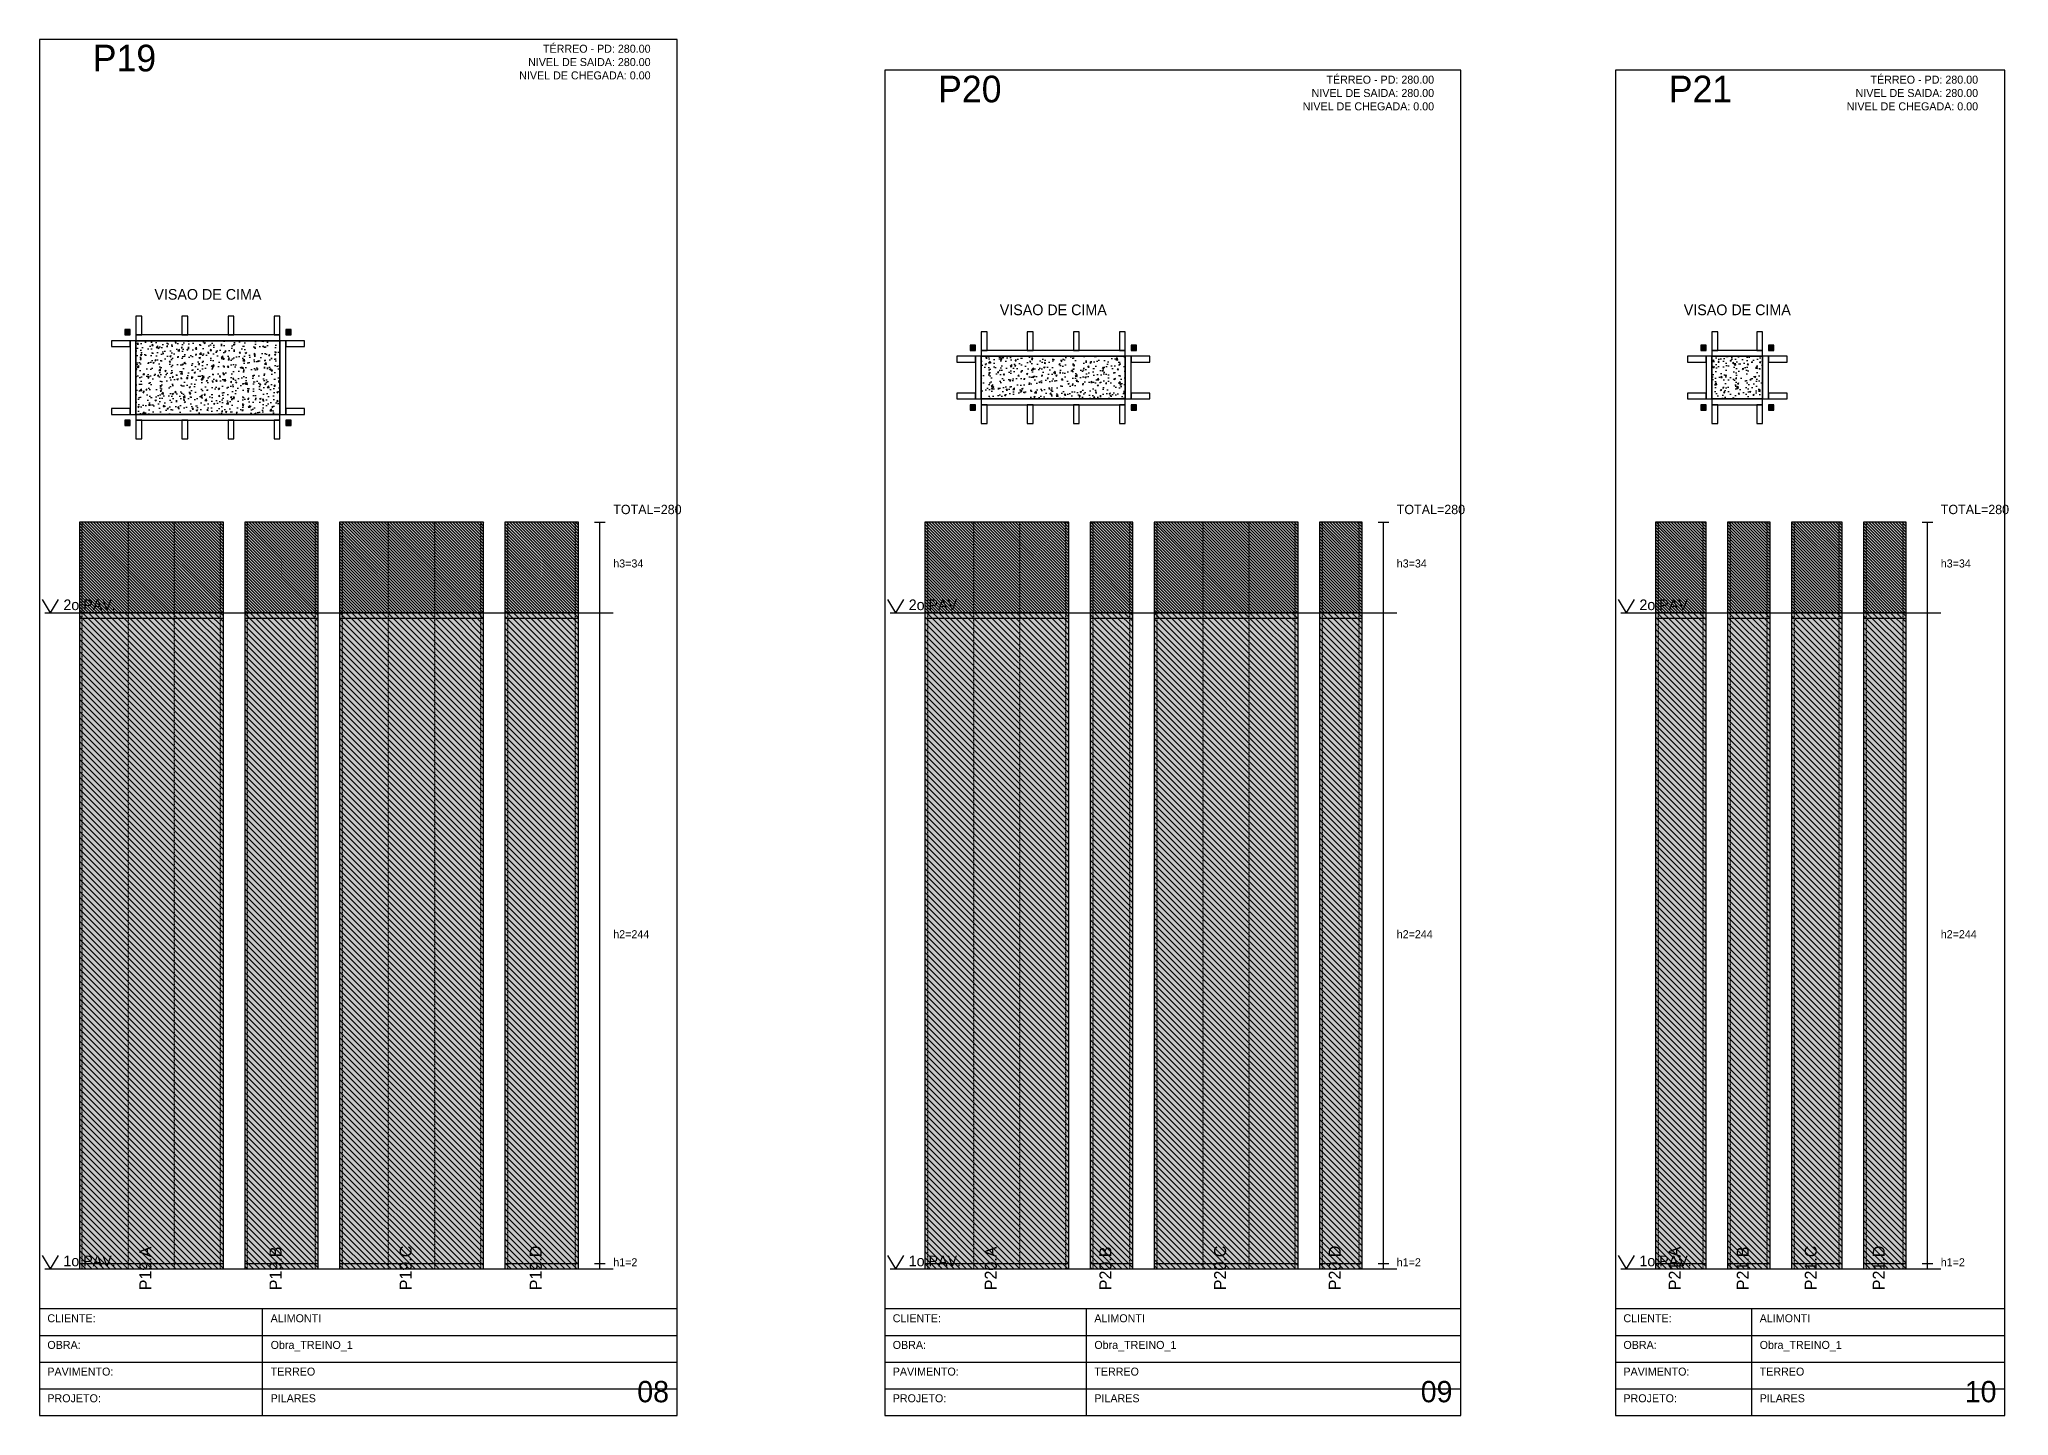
# Model space of a CAD drawing. Header units: metres. Extents: x 0 to 1466, y 0 to 2698.
# Drawn here: x 572 to 1310, y 554 to 1070 of the extents above; entities that cross this region are included whole.
import ezdxf
from ezdxf.enums import TextEntityAlignment as Align

# ---------------------------------------------------------------- set-up
doc = ezdxf.new("R2010")
doc.units = ezdxf.units.M
doc.linetypes.add('DASHED', pattern=[0.5, 0.25, -0.25])
for name, color, linetype in [('BORDA_CELULA', 9, 'Continuous'), ('CARIMBO', 9, 'Continuous'), ('CHAPA', 1, 'Continuous'), ('CONCRETO', 4, 'Continuous'), ('COTA', 241, 'Continuous'), ('Hachura', 251, 'Continuous'), ('LABEL_ID', 3, 'Continuous'), ('Nivel', 4, 'Continuous'), ('NOMENCLATURA', 1, 'Continuous'), ('Paineis', 7, 'Continuous'), ('SARR_2.2x7', 82, 'Continuous'), ('Texto Secao', 2, 'Continuous'), ('TEXTO_GERAL', 2, 'Continuous')]:
    doc.layers.add(name, color=color, linetype=linetype)

msp = doc.modelspace()

# ---------------------------------------------------------------- hatches: boundary and pattern name
at = {"layer": 'CHAPA'}
h = msp.add_hatch(color=1, dxfattribs=at)
h.dxf.hatch_style = 1
h.paths.add_polyline_path([(604, 959.6), (606, 959.6), (606, 961.6), (604, 961.6)])
h = msp.add_hatch(color=1, dxfattribs=at)
h.dxf.hatch_style = 1
h.paths.add_polyline_path([(664.4, 959.6), (666.4, 959.6), (666.4, 961.6), (664.4, 961.6)])
h = msp.add_hatch(color=1, dxfattribs=at)
h.dxf.hatch_style = 1
h.paths.add_polyline_path([(921, 953.8), (923, 953.8), (923, 955.8), (921, 955.8)])
h = msp.add_hatch(color=1, dxfattribs=at)
h.dxf.hatch_style = 1
h.paths.add_polyline_path([(981.4, 953.8), (983.4, 953.8), (983.4, 955.8), (981.4, 955.8)])
h = msp.add_hatch(color=1, dxfattribs=at)
h.dxf.hatch_style = 1
h.paths.add_polyline_path([(1195, 953.8), (1197, 953.8), (1197, 955.8), (1195, 955.8)])
h = msp.add_hatch(color=1, dxfattribs=at)
h.dxf.hatch_style = 1
h.paths.add_polyline_path([(1220.4, 953.8), (1222.4, 953.8), (1222.4, 955.8), (1220.4, 955.8)])
h = msp.add_hatch(color=1, dxfattribs=at)
h.dxf.hatch_style = 1
h.paths.add_polyline_path([(921, 931.4), (923, 931.4), (923, 933.4), (921, 933.4)])
h = msp.add_hatch(color=1, dxfattribs=at)
h.dxf.hatch_style = 1
h.paths.add_polyline_path([(981.4, 931.4), (983.4, 931.4), (983.4, 933.4), (981.4, 933.4)])
h = msp.add_hatch(color=1, dxfattribs=at)
h.dxf.hatch_style = 1
h.paths.add_polyline_path([(1195, 931.4), (1197, 931.4), (1197, 933.4), (1195, 933.4)])
h = msp.add_hatch(color=1, dxfattribs=at)
h.dxf.hatch_style = 1
h.paths.add_polyline_path([(1220.4, 931.4), (1222.4, 931.4), (1222.4, 933.4), (1220.4, 933.4)])
h = msp.add_hatch(color=1, dxfattribs=at)
h.dxf.hatch_style = 1
h.paths.add_polyline_path([(604, 925.6), (606, 925.6), (606, 927.6), (604, 927.6)])
h = msp.add_hatch(color=1, dxfattribs=at)
h.dxf.hatch_style = 1
h.paths.add_polyline_path([(664.4, 925.6), (666.4, 925.6), (666.4, 927.6), (664.4, 927.6)])
at = {"layer": 'COTA'}
h = msp.add_hatch(dxfattribs=at)
h.set_pattern_fill('AR-CONC', scale=0.03)
h.paths.add_polyline_path([(608.2, 929.8), (662.2, 929.8), (662.2, 957.4), (608.2, 957.4)])
h = msp.add_hatch(dxfattribs=at)
h.set_pattern_fill('AR-CONC', scale=0.03)
h.paths.add_polyline_path([(925.2, 935.6), (979.2, 935.6), (979.2, 951.6), (925.2, 951.6)])
h = msp.add_hatch(dxfattribs=at)
h.set_pattern_fill('AR-CONC', scale=0.03)
h.paths.add_polyline_path([(1199.2, 935.6), (1218.2, 935.6), (1218.2, 951.6), (1199.2, 951.6)])
at = {"layer": 'Hachura'}
h = msp.add_hatch(color=7, dxfattribs=at)
h.dxf.hatch_style = 1
h.paths.add_polyline_path([(587, 855.4), (641, 855.4), (641, 889.4), (587, 889.4)])
h = msp.add_hatch(dxfattribs=at)
h.set_pattern_fill('ANSI31', scale=0.25, angle=270)
h.paths.add_polyline_path([(587, 855.4), (641, 855.4), (641, 889.4), (587, 889.4)])
h = msp.add_hatch(color=7, dxfattribs=at)
h.dxf.hatch_style = 1
h.paths.add_polyline_path([(649, 855.4), (676.6, 855.4), (676.6, 889.4), (649, 889.4)])
h = msp.add_hatch(dxfattribs=at)
h.set_pattern_fill('ANSI31', scale=0.25, angle=270)
h.paths.add_polyline_path([(649, 855.4), (676.6, 855.4), (676.6, 889.4), (649, 889.4)])
h = msp.add_hatch(color=7, dxfattribs=at)
h.dxf.hatch_style = 1
h.paths.add_polyline_path([(684.6, 855.4), (738.6, 855.4), (738.6, 889.4), (684.6, 889.4)])
h = msp.add_hatch(dxfattribs=at)
h.set_pattern_fill('ANSI31', scale=0.25, angle=270)
h.paths.add_polyline_path([(684.6, 855.4), (738.6, 855.4), (738.6, 889.4), (684.6, 889.4)])
h = msp.add_hatch(color=7, dxfattribs=at)
h.dxf.hatch_style = 1
h.paths.add_polyline_path([(746.6, 855.4), (774.2, 855.4), (774.2, 889.4), (746.6, 889.4)])
h = msp.add_hatch(dxfattribs=at)
h.set_pattern_fill('ANSI31', scale=0.25, angle=270)
h.paths.add_polyline_path([(746.6, 855.4), (774.2, 855.4), (774.2, 889.4), (746.6, 889.4)])
h = msp.add_hatch(color=7, dxfattribs=at)
h.dxf.hatch_style = 1
h.paths.add_polyline_path([(904, 855.4), (958, 855.4), (958, 889.4), (904, 889.4)])
h = msp.add_hatch(dxfattribs=at)
h.set_pattern_fill('ANSI31', scale=0.25, angle=270)
h.paths.add_polyline_path([(904, 855.4), (958, 855.4), (958, 889.4), (904, 889.4)])
h = msp.add_hatch(color=7, dxfattribs=at)
h.dxf.hatch_style = 1
h.paths.add_polyline_path([(966, 855.4), (982, 855.4), (982, 889.4), (966, 889.4)])
h = msp.add_hatch(dxfattribs=at)
h.set_pattern_fill('ANSI31', scale=0.25, angle=270)
h.paths.add_polyline_path([(966, 855.4), (982, 855.4), (982, 889.4), (966, 889.4)])
h = msp.add_hatch(color=7, dxfattribs=at)
h.dxf.hatch_style = 1
h.paths.add_polyline_path([(990, 855.4), (1044, 855.4), (1044, 889.4), (990, 889.4)])
h = msp.add_hatch(dxfattribs=at)
h.set_pattern_fill('ANSI31', scale=0.25, angle=270)
h.paths.add_polyline_path([(990, 855.4), (1044, 855.4), (1044, 889.4), (990, 889.4)])
h = msp.add_hatch(color=7, dxfattribs=at)
h.dxf.hatch_style = 1
h.paths.add_polyline_path([(1052, 855.4), (1068, 855.4), (1068, 889.4), (1052, 889.4)])
h = msp.add_hatch(dxfattribs=at)
h.set_pattern_fill('ANSI31', scale=0.25, angle=270)
h.paths.add_polyline_path([(1052, 855.4), (1068, 855.4), (1068, 889.4), (1052, 889.4)])
h = msp.add_hatch(color=7, dxfattribs=at)
h.dxf.hatch_style = 1
h.paths.add_polyline_path([(1178, 855.4), (1197, 855.4), (1197, 889.4), (1178, 889.4)])
h = msp.add_hatch(dxfattribs=at)
h.set_pattern_fill('ANSI31', scale=0.25, angle=270)
h.paths.add_polyline_path([(1178, 855.4), (1197, 855.4), (1197, 889.4), (1178, 889.4)])
h = msp.add_hatch(color=7, dxfattribs=at)
h.dxf.hatch_style = 1
h.paths.add_polyline_path([(1205, 855.4), (1221, 855.4), (1221, 889.4), (1205, 889.4)])
h = msp.add_hatch(dxfattribs=at)
h.set_pattern_fill('ANSI31', scale=0.25, angle=270)
h.paths.add_polyline_path([(1205, 855.4), (1221, 855.4), (1221, 889.4), (1205, 889.4)])
h = msp.add_hatch(color=7, dxfattribs=at)
h.dxf.hatch_style = 1
h.paths.add_polyline_path([(1229, 855.4), (1248, 855.4), (1248, 889.4), (1229, 889.4)])
h = msp.add_hatch(dxfattribs=at)
h.set_pattern_fill('ANSI31', scale=0.25, angle=270)
h.paths.add_polyline_path([(1229, 855.4), (1248, 855.4), (1248, 889.4), (1229, 889.4)])
h = msp.add_hatch(color=7, dxfattribs=at)
h.dxf.hatch_style = 1
h.paths.add_polyline_path([(1256, 855.4), (1272, 855.4), (1272, 889.4), (1256, 889.4)])
h = msp.add_hatch(dxfattribs=at)
h.set_pattern_fill('ANSI31', scale=0.25, angle=270)
h.paths.add_polyline_path([(1256, 855.4), (1272, 855.4), (1272, 889.4), (1256, 889.4)])
h = msp.add_hatch(color=7, dxfattribs=at)
h.dxf.hatch_style = 1
h.paths.add_polyline_path([(587, 609.4), (641, 609.4), (641, 855.4), (587, 855.4)])
h = msp.add_hatch(dxfattribs=at)
h.set_pattern_fill('ANSI31', scale=0.5, angle=270)
h.paths.add_polyline_path([(587, 609.4), (641, 609.4), (641, 855.4), (587, 855.4)])
h = msp.add_hatch(color=7, dxfattribs=at)
h.dxf.hatch_style = 1
h.paths.add_polyline_path([(649, 609.4), (676.6, 609.4), (676.6, 855.4), (649, 855.4)])
h = msp.add_hatch(dxfattribs=at)
h.set_pattern_fill('ANSI31', scale=0.5, angle=270)
h.paths.add_polyline_path([(649, 609.4), (676.6, 609.4), (676.6, 855.4), (649, 855.4)])
h = msp.add_hatch(color=7, dxfattribs=at)
h.dxf.hatch_style = 1
h.paths.add_polyline_path([(684.6, 609.4), (738.6, 609.4), (738.6, 855.4), (684.6, 855.4)])
h = msp.add_hatch(dxfattribs=at)
h.set_pattern_fill('ANSI31', scale=0.5, angle=270)
h.paths.add_polyline_path([(684.6, 609.4), (738.6, 609.4), (738.6, 855.4), (684.6, 855.4)])
h = msp.add_hatch(color=7, dxfattribs=at)
h.dxf.hatch_style = 1
h.paths.add_polyline_path([(746.6, 609.4), (774.2, 609.4), (774.2, 855.4), (746.6, 855.4)])
h = msp.add_hatch(dxfattribs=at)
h.set_pattern_fill('ANSI31', scale=0.5, angle=270)
h.paths.add_polyline_path([(746.6, 609.4), (774.2, 609.4), (774.2, 855.4), (746.6, 855.4)])
h = msp.add_hatch(color=7, dxfattribs=at)
h.dxf.hatch_style = 1
h.paths.add_polyline_path([(904, 609.4), (958, 609.4), (958, 855.4), (904, 855.4)])
h = msp.add_hatch(dxfattribs=at)
h.set_pattern_fill('ANSI31', scale=0.5, angle=270)
h.paths.add_polyline_path([(904, 609.4), (958, 609.4), (958, 855.4), (904, 855.4)])
h = msp.add_hatch(color=7, dxfattribs=at)
h.dxf.hatch_style = 1
h.paths.add_polyline_path([(966, 609.4), (982, 609.4), (982, 855.4), (966, 855.4)])
h = msp.add_hatch(dxfattribs=at)
h.set_pattern_fill('ANSI31', scale=0.5, angle=270)
h.paths.add_polyline_path([(966, 609.4), (982, 609.4), (982, 855.4), (966, 855.4)])
h = msp.add_hatch(color=7, dxfattribs=at)
h.dxf.hatch_style = 1
h.paths.add_polyline_path([(990, 609.4), (1044, 609.4), (1044, 855.4), (990, 855.4)])
h = msp.add_hatch(dxfattribs=at)
h.set_pattern_fill('ANSI31', scale=0.5, angle=270)
h.paths.add_polyline_path([(990, 609.4), (1044, 609.4), (1044, 855.4), (990, 855.4)])
h = msp.add_hatch(color=7, dxfattribs=at)
h.dxf.hatch_style = 1
h.paths.add_polyline_path([(1052, 609.4), (1068, 609.4), (1068, 855.4), (1052, 855.4)])
h = msp.add_hatch(dxfattribs=at)
h.set_pattern_fill('ANSI31', scale=0.5, angle=270)
h.paths.add_polyline_path([(1052, 609.4), (1068, 609.4), (1068, 855.4), (1052, 855.4)])
h = msp.add_hatch(color=7, dxfattribs=at)
h.dxf.hatch_style = 1
h.paths.add_polyline_path([(1178, 609.4), (1197, 609.4), (1197, 855.4), (1178, 855.4)])
h = msp.add_hatch(dxfattribs=at)
h.set_pattern_fill('ANSI31', scale=0.5, angle=270)
h.paths.add_polyline_path([(1178, 609.4), (1197, 609.4), (1197, 855.4), (1178, 855.4)])
h = msp.add_hatch(color=7, dxfattribs=at)
h.dxf.hatch_style = 1
h.paths.add_polyline_path([(1205, 609.4), (1221, 609.4), (1221, 855.4), (1205, 855.4)])
h = msp.add_hatch(dxfattribs=at)
h.set_pattern_fill('ANSI31', scale=0.5, angle=270)
h.paths.add_polyline_path([(1205, 609.4), (1221, 609.4), (1221, 855.4), (1205, 855.4)])
h = msp.add_hatch(color=7, dxfattribs=at)
h.dxf.hatch_style = 1
h.paths.add_polyline_path([(1229, 609.4), (1248, 609.4), (1248, 855.4), (1229, 855.4)])
h = msp.add_hatch(dxfattribs=at)
h.set_pattern_fill('ANSI31', scale=0.5, angle=270)
h.paths.add_polyline_path([(1229, 609.4), (1248, 609.4), (1248, 855.4), (1229, 855.4)])
h = msp.add_hatch(color=7, dxfattribs=at)
h.dxf.hatch_style = 1
h.paths.add_polyline_path([(1256, 609.4), (1272, 609.4), (1272, 855.4), (1256, 855.4)])
h = msp.add_hatch(dxfattribs=at)
h.set_pattern_fill('ANSI31', scale=0.5, angle=270)
h.paths.add_polyline_path([(1256, 609.4), (1272, 609.4), (1272, 855.4), (1256, 855.4)])

# ---------------------------------------------------------------- linework, layer by layer
at = {"layer": 'BORDA_CELULA', "color": 9}
for points in [[(572, 554.4), (811.2, 554.4), (811.2, 1070.4), (572, 1070.4)], [(889, 554.4), (1105, 554.4), (1105, 1058.8), (889, 1058.8)], [(1163, 554.4), (1309, 554.4), (1309, 1058.8), (1163, 1058.8)]]:
    msp.add_lwpolyline(points, close=True, dxfattribs=at)
at = {"layer": 'CARIMBO', "color": 40}
for p, q in [((655.72, 554.4), (655.72, 594.4)), ((964.6, 554.4), (964.6, 594.4)), ((1214.1, 554.4), (1214.1, 594.4)), ((572, 584.4), (811.2, 584.4)), ((889, 584.4), (1105, 584.4)), ((1163, 584.4), (1309, 584.4)), ((572, 574.4), (811.2, 574.4)), ((889, 574.4), (1105, 574.4)), ((1163, 574.4), (1309, 574.4)), ((572, 564.4), (811.2, 564.4)), ((889, 564.4), (1105, 564.4)), ((1163, 564.4), (1309, 564.4))]:
    msp.add_line(p, q, dxfattribs=at)
for points in [[(572, 554.4), (811.2, 554.4), (811.2, 594.4), (572, 594.4)], [(889, 554.4), (1105, 554.4), (1105, 594.4), (889, 594.4)], [(1163, 554.4), (1309, 554.4), (1309, 594.4), (1163, 594.4)]]:
    msp.add_lwpolyline(points, close=True, dxfattribs=at)
at = {"layer": 'CHAPA', "color": 1}
for points in [[(604, 959.6), (606, 959.6), (606, 961.6), (604, 961.6)], [(664.4, 959.6), (666.4, 959.6), (666.4, 961.6), (664.4, 961.6)], [(921, 953.8), (923, 953.8), (923, 955.8), (921, 955.8)], [(981.4, 953.8), (983.4, 953.8), (983.4, 955.8), (981.4, 955.8)], [(1195, 953.8), (1197, 953.8), (1197, 955.8), (1195, 955.8)], [(1220.4, 953.8), (1222.4, 953.8), (1222.4, 955.8), (1220.4, 955.8)], [(921, 931.4), (923, 931.4), (923, 933.4), (921, 933.4)], [(981.4, 931.4), (983.4, 931.4), (983.4, 933.4), (981.4, 933.4)], [(1195, 931.4), (1197, 931.4), (1197, 933.4), (1195, 933.4)], [(1220.4, 931.4), (1222.4, 931.4), (1222.4, 933.4), (1220.4, 933.4)], [(604, 925.6), (606, 925.6), (606, 927.6), (604, 927.6)], [(664.4, 925.6), (666.4, 925.6), (666.4, 927.6), (664.4, 927.6)]]:
    msp.add_lwpolyline(points, close=True, dxfattribs=at)
at = {"layer": 'CONCRETO', "color": 4}
for points in [[(608.2, 929.8), (662.2, 929.8), (662.2, 957.4), (608.2, 957.4)], [(925.2, 935.6), (979.2, 935.6), (979.2, 951.6), (925.2, 951.6)], [(1199.2, 935.6), (1218.2, 935.6), (1218.2, 951.6), (1199.2, 951.6)]]:
    msp.add_lwpolyline(points, close=True, dxfattribs=at)
at = {"layer": 'COTA', "color": 8}
for p, q in [((780.2, 889.4), (784.2, 889.4)), ((782.2, 609.4), (782.2, 889.4)), ((1074, 889.4), (1078, 889.4)), ((1076, 609.4), (1076, 889.4)), ((1278, 889.4), (1282, 889.4)), ((1280, 609.4), (1280, 889.4)), ((780.2, 855.4), (784.2, 855.4)), ((780.2, 855.4), (784.2, 855.4)), ((1074, 855.4), (1078, 855.4)), ((1074, 855.4), (1078, 855.4)), ((1278, 855.4), (1282, 855.4)), ((1278, 855.4), (1282, 855.4)), ((780.2, 611.4), (784.2, 611.4)), ((780.2, 611.4), (784.2, 611.4)), ((780.2, 609.4), (784.2, 609.4)), ((1074, 611.4), (1078, 611.4)), ((1074, 611.4), (1078, 611.4)), ((1074, 609.4), (1078, 609.4)), ((1278, 611.4), (1282, 611.4)), ((1278, 611.4), (1282, 611.4)), ((1278, 609.4), (1282, 609.4))]:
    msp.add_line(p, q, dxfattribs=at)
at = {"layer": 'Nivel', "color": 4}
for p, q in [((573, 860.4), (576, 855.4)), ((579, 860.4), (576, 855.4)), ((890, 860.4), (893, 855.4)), ((896, 860.4), (893, 855.4)), ((1164, 860.4), (1167, 855.4)), ((1170, 860.4), (1167, 855.4)), ((574, 855.4), (787.2, 855.4)), ((891, 855.4), (1081, 855.4)), ((1165, 855.4), (1285, 855.4)), ((573, 614.4), (576, 609.4)), ((579, 614.4), (576, 609.4)), ((890, 614.4), (893, 609.4)), ((896, 614.4), (893, 609.4)), ((1164, 614.4), (1167, 609.4)), ((1170, 614.4), (1167, 609.4)), ((574, 609.4), (787.2, 609.4)), ((891, 609.4), (1081, 609.4)), ((1165, 609.4), (1285, 609.4))]:
    msp.add_line(p, q, dxfattribs=at)
at = {"layer": 'Paineis', "color": 7}
for p, q in [((587, 853.4), (641, 853.4)), ((649, 853.4), (676.6, 853.4)), ((684.6, 853.4), (738.6, 853.4)), ((746.6, 853.4), (774.2, 853.4)), ((904, 853.4), (958, 853.4)), ((966, 853.4), (982, 853.4)), ((990, 853.4), (1044, 853.4)), ((1052, 853.4), (1068, 853.4)), ((1178, 853.4), (1197, 853.4)), ((1205, 853.4), (1221, 853.4)), ((1229, 853.4), (1248, 853.4)), ((1256, 853.4), (1272, 853.4)), ((587, 611.4), (641, 611.4)), ((649, 611.4), (676.6, 611.4)), ((684.6, 611.4), (738.6, 611.4)), ((746.6, 611.4), (774.2, 611.4)), ((904, 611.4), (958, 611.4)), ((966, 611.4), (982, 611.4)), ((990, 611.4), (1044, 611.4)), ((1052, 611.4), (1068, 611.4)), ((1178, 611.4), (1197, 611.4)), ((1205, 611.4), (1221, 611.4)), ((1229, 611.4), (1248, 611.4)), ((1256, 611.4), (1272, 611.4))]:
    msp.add_line(p, q, dxfattribs=at)
for points in [[(606, 929.8), (608.2, 929.8), (608.2, 957.4), (606, 957.4)], [(608.2, 957.4), (662.2, 957.4), (662.2, 959.6), (608.2, 959.6)], [(662.2, 929.8), (664.4, 929.8), (664.4, 957.4), (662.2, 957.4)], [(925.2, 951.6), (979.2, 951.6), (979.2, 953.8), (925.2, 953.8)], [(1199.2, 951.6), (1218.2, 951.6), (1218.2, 953.8), (1199.2, 953.8)], [(923, 935.6), (925.2, 935.6), (925.2, 951.6), (923, 951.6)], [(979.2, 935.6), (981.4, 935.6), (981.4, 951.6), (979.2, 951.6)], [(1197, 935.6), (1199.2, 935.6), (1199.2, 951.6), (1197, 951.6)], [(1218.2, 935.6), (1220.4, 935.6), (1220.4, 951.6), (1218.2, 951.6)], [(925.2, 933.4), (979.2, 933.4), (979.2, 935.6), (925.2, 935.6)], [(1199.2, 933.4), (1218.2, 933.4), (1218.2, 935.6), (1199.2, 935.6)], [(608.2, 927.6), (662.2, 927.6), (662.2, 929.8), (608.2, 929.8)], [(587, 855.4), (641, 855.4), (641, 889.4), (587, 889.4)], [(649, 855.4), (676.6, 855.4), (676.6, 889.4), (649, 889.4)], [(684.6, 855.4), (738.6, 855.4), (738.6, 889.4), (684.6, 889.4)], [(746.6, 855.4), (774.2, 855.4), (774.2, 889.4), (746.6, 889.4)], [(904, 855.4), (958, 855.4), (958, 889.4), (904, 889.4)], [(966, 855.4), (982, 855.4), (982, 889.4), (966, 889.4)], [(990, 855.4), (1044, 855.4), (1044, 889.4), (990, 889.4)], [(1052, 855.4), (1068, 855.4), (1068, 889.4), (1052, 889.4)], [(1178, 855.4), (1197, 855.4), (1197, 889.4), (1178, 889.4)], [(1205, 855.4), (1221, 855.4), (1221, 889.4), (1205, 889.4)], [(1229, 855.4), (1248, 855.4), (1248, 889.4), (1229, 889.4)], [(1256, 855.4), (1272, 855.4), (1272, 889.4), (1256, 889.4)], [(587, 609.4), (641, 609.4), (641, 855.4), (587, 855.4)], [(649, 609.4), (676.6, 609.4), (676.6, 855.4), (649, 855.4)], [(684.6, 609.4), (738.6, 609.4), (738.6, 855.4), (684.6, 855.4)], [(746.6, 609.4), (774.2, 609.4), (774.2, 855.4), (746.6, 855.4)], [(904, 609.4), (958, 609.4), (958, 855.4), (904, 855.4)], [(966, 609.4), (982, 609.4), (982, 855.4), (966, 855.4)], [(990, 609.4), (1044, 609.4), (1044, 855.4), (990, 855.4)], [(1052, 609.4), (1068, 609.4), (1068, 855.4), (1052, 855.4)], [(1178, 609.4), (1197, 609.4), (1197, 855.4), (1178, 855.4)], [(1205, 609.4), (1221, 609.4), (1221, 855.4), (1205, 855.4)], [(1229, 609.4), (1248, 609.4), (1248, 855.4), (1229, 855.4)], [(1256, 609.4), (1272, 609.4), (1272, 855.4), (1256, 855.4)]]:
    msp.add_lwpolyline(points, close=True, dxfattribs=at)
at = {"layer": 'SARR_2.2x7', "color": 82, "linetype": 'DASHED'}
for p, q in [((588.1, 609.4), (588.1, 889.4)), ((605.37, 609.4), (605.37, 889.4)), ((622.63, 609.4), (622.63, 889.4)), ((639.9, 609.4), (639.9, 889.4)), ((650.1, 609.4), (650.1, 889.4)), ((675.5, 609.4), (675.5, 889.4)), ((685.7, 609.4), (685.7, 889.4)), ((702.97, 609.4), (702.97, 889.4)), ((720.23, 609.4), (720.23, 889.4)), ((737.5, 609.4), (737.5, 889.4)), ((747.7, 609.4), (747.7, 889.4)), ((773.1, 609.4), (773.1, 889.4)), ((905.1, 609.4), (905.1, 889.4)), ((922.37, 609.4), (922.37, 889.4)), ((939.63, 609.4), (939.63, 889.4)), ((956.9, 609.4), (956.9, 889.4)), ((967.1, 609.4), (967.1, 889.4)), ((980.9, 609.4), (980.9, 889.4)), ((991.1, 609.4), (991.1, 889.4)), ((1008.37, 609.4), (1008.37, 889.4)), ((1025.63, 609.4), (1025.63, 889.4)), ((1042.9, 609.4), (1042.9, 889.4)), ((1053.1, 609.4), (1053.1, 889.4)), ((1066.9, 609.4), (1066.9, 889.4)), ((1179.1, 609.4), (1179.1, 889.4)), ((1195.9, 609.4), (1195.9, 889.4)), ((1206.1, 609.4), (1206.1, 889.4)), ((1219.9, 609.4), (1219.9, 889.4)), ((1230.1, 609.4), (1230.1, 889.4)), ((1246.9, 609.4), (1246.9, 889.4)), ((1257.1, 609.4), (1257.1, 889.4)), ((1270.9, 609.4), (1270.9, 889.4))]:
    msp.add_line(p, q, dxfattribs=at)
at = {"layer": 'SARR_2.2x7', "color": 82}
for points in [[(608.2, 959.6), (610.4, 959.6), (610.4, 966.6), (608.2, 966.6)], [(625.47, 959.6), (627.67, 959.6), (627.67, 966.6), (625.47, 966.6)], [(642.73, 959.6), (644.93, 959.6), (644.93, 966.6), (642.73, 966.6)], [(660, 959.6), (662.2, 959.6), (662.2, 966.6), (660, 966.6)], [(925.2, 953.8), (927.4, 953.8), (927.4, 960.8), (925.2, 960.8)], [(942.47, 953.8), (944.67, 953.8), (944.67, 960.8), (942.47, 960.8)], [(959.73, 953.8), (961.93, 953.8), (961.93, 960.8), (959.73, 960.8)], [(977, 953.8), (979.2, 953.8), (979.2, 960.8), (977, 960.8)], [(1199.2, 953.8), (1201.4, 953.8), (1201.4, 960.8), (1199.2, 960.8)], [(1216, 953.8), (1218.2, 953.8), (1218.2, 960.8), (1216, 960.8)], [(599, 955.2), (606, 955.2), (606, 957.4), (599, 957.4)], [(664.4, 955.2), (671.4, 955.2), (671.4, 957.4), (664.4, 957.4)], [(916, 949.4), (923, 949.4), (923, 951.6), (916, 951.6)], [(981.4, 949.4), (988.4, 949.4), (988.4, 951.6), (981.4, 951.6)], [(1190, 949.4), (1197, 949.4), (1197, 951.6), (1190, 951.6)], [(1220.4, 949.4), (1227.4, 949.4), (1227.4, 951.6), (1220.4, 951.6)], [(599, 929.8), (606, 929.8), (606, 932), (599, 932)], [(664.4, 929.8), (671.4, 929.8), (671.4, 932), (664.4, 932)], [(916, 935.6), (923, 935.6), (923, 937.8), (916, 937.8)], [(925.2, 926.4), (927.4, 926.4), (927.4, 933.4), (925.2, 933.4)], [(942.47, 926.4), (944.67, 926.4), (944.67, 933.4), (942.47, 933.4)], [(959.73, 926.4), (961.93, 926.4), (961.93, 933.4), (959.73, 933.4)], [(977, 926.4), (979.2, 926.4), (979.2, 933.4), (977, 933.4)], [(981.4, 935.6), (988.4, 935.6), (988.4, 937.8), (981.4, 937.8)], [(1190, 935.6), (1197, 935.6), (1197, 937.8), (1190, 937.8)], [(1199.2, 926.4), (1201.4, 926.4), (1201.4, 933.4), (1199.2, 933.4)], [(1216, 926.4), (1218.2, 926.4), (1218.2, 933.4), (1216, 933.4)], [(1220.4, 935.6), (1227.4, 935.6), (1227.4, 937.8), (1220.4, 937.8)], [(608.2, 920.6), (610.4, 920.6), (610.4, 927.6), (608.2, 927.6)], [(625.47, 920.6), (627.67, 920.6), (627.67, 927.6), (625.47, 927.6)], [(642.73, 920.6), (644.93, 920.6), (644.93, 927.6), (642.73, 927.6)], [(660, 920.6), (662.2, 920.6), (662.2, 927.6), (660, 927.6)]]:
    msp.add_lwpolyline(points, close=True, dxfattribs=at)

# ---------------------------------------------------------------- texts
at = {"layer": 'CARIMBO', "color": 9}
for s, p in [('CLIENTE:', (575, 589.4)), ('CLIENTE:', (892, 589.4)), ('CLIENTE:', (1166, 589.4)), ('OBRA:', (575, 579.4)), ('OBRA:', (892, 579.4)), ('OBRA:', (1166, 579.4)), ('PAVIMENTO:', (575, 569.4)), ('PAVIMENTO:', (892, 569.4)), ('PAVIMENTO:', (1166, 569.4)), ('PROJETO:', (575, 559.4)), ('PROJETO:', (892, 559.4)), ('PROJETO:', (1166, 559.4))]:
    msp.add_text(s, height=3, dxfattribs=at).set_placement(p)
at = {"layer": 'COTA', "color": 8}
for s, height, p in [('TOTAL=280', 3.5, (787.2, 892.4)), ('TOTAL=280', 3.5, (1081, 892.4)), ('TOTAL=280', 3.5, (1285, 892.4)), ('h3=34', 3, (787.2, 872.4)), ('h3=34', 3, (1081, 872.4)), ('h3=34', 3, (1285, 872.4)), ('h2=244', 3, (787.2, 733.4)), ('h2=244', 3, (1081, 733.4)), ('h2=244', 3, (1285, 733.4)), ('h1=2', 3, (787.2, 610.4)), ('h1=2', 3, (1081, 610.4)), ('h1=2', 3, (1285, 610.4))]:
    msp.add_text(s, height=height, dxfattribs=at).set_placement(p)
at = {"layer": 'LABEL_ID', "color": 3}
for s, p in [('08', (796.2, 559.4)), ('09', (1090, 559.4)), ('10', (1294, 559.4))]:
    msp.add_text(s, height=8, dxfattribs=at).set_placement(p)
at = {"layer": 'Nivel', "color": 4}
for s, p in [('2o PAV.', (581, 856.4)), ('2o PAV.', (898, 856.4)), ('2o PAV.', (1172, 856.4)), ('1o PAV.', (581, 610.4)), ('1o PAV.', (898, 610.4)), ('1o PAV.', (1172, 610.4))]:
    msp.add_text(s, height=4, dxfattribs=at).set_placement(p)
at = {"layer": 'NOMENCLATURA', "color": 1}
for s, p in [('P19', (592, 1058.4)), ('P20', (909, 1046.8)), ('P21', (1183, 1046.8))]:
    msp.add_text(s, height=10, dxfattribs=at).set_placement(p)
at = {"layer": 'Texto Secao', "color": 2}
for p in [(635.2, 971.6), (952.2, 965.8), (1208.7, 965.8)]:
    msp.add_text('VISAO DE CIMA', height=4, dxfattribs=at).set_placement(p, align=Align.BOTTOM_CENTER)
for s, p in [('P19.A', (614, 601.4)), ('P19.B', (662.8, 601.4)), ('P19.C', (711.6, 601.4)), ('P19.D', (760.4, 601.4)), ('P20.A', (931, 601.4)), ('P20.B', (974, 601.4)), ('P20.C', (1017, 601.4)), ('P20.D', (1060, 601.4)), ('P21.A', (1187.5, 601.4)), ('P21.B', (1213, 601.4)), ('P21.C', (1238.5, 601.4)), ('P21.D', (1264, 601.4))]:
    msp.add_text(s, height=4.5, rotation=90, dxfattribs=at).set_placement(p)
at = {"layer": 'TEXTO_GERAL', "color": 2}
for s, p in [('NIVEL DE SAIDA: 280.00', (801.2, 1060.4)), ('TÉRREO - PD: 280.00', (801.2, 1065.4)), ('NIVEL DE CHEGADA: 0.00', (801.2, 1055.4)), ('TÉRREO - PD: 280.00', (1095, 1053.8)), ('TÉRREO - PD: 280.00', (1299, 1053.8)), ('NIVEL DE SAIDA: 280.00', (1095, 1048.8)), ('NIVEL DE SAIDA: 280.00', (1299, 1048.8)), ('NIVEL DE CHEGADA: 0.00', (1095, 1043.8)), ('NIVEL DE CHEGADA: 0.00', (1299, 1043.8))]:
    msp.add_text(s, height=3, dxfattribs=at).set_placement(p, align=Align.RIGHT)
for s, p in [('ALIMONTI', (658.72, 589.4)), ('ALIMONTI', (967.6, 589.4)), ('ALIMONTI', (1217.1, 589.4)), ('Obra_TREINO_1', (658.72, 579.4)), ('Obra_TREINO_1', (967.6, 579.4)), ('Obra_TREINO_1', (1217.1, 579.4)), ('TERREO', (658.72, 569.4)), ('TERREO', (967.6, 569.4)), ('TERREO', (1217.1, 569.4)), ('PILARES', (658.72, 559.4)), ('PILARES', (967.6, 559.4)), ('PILARES', (1217.1, 559.4))]:
    msp.add_text(s, height=3, dxfattribs=at).set_placement(p)

doc.saveas('drawing.dxf')
